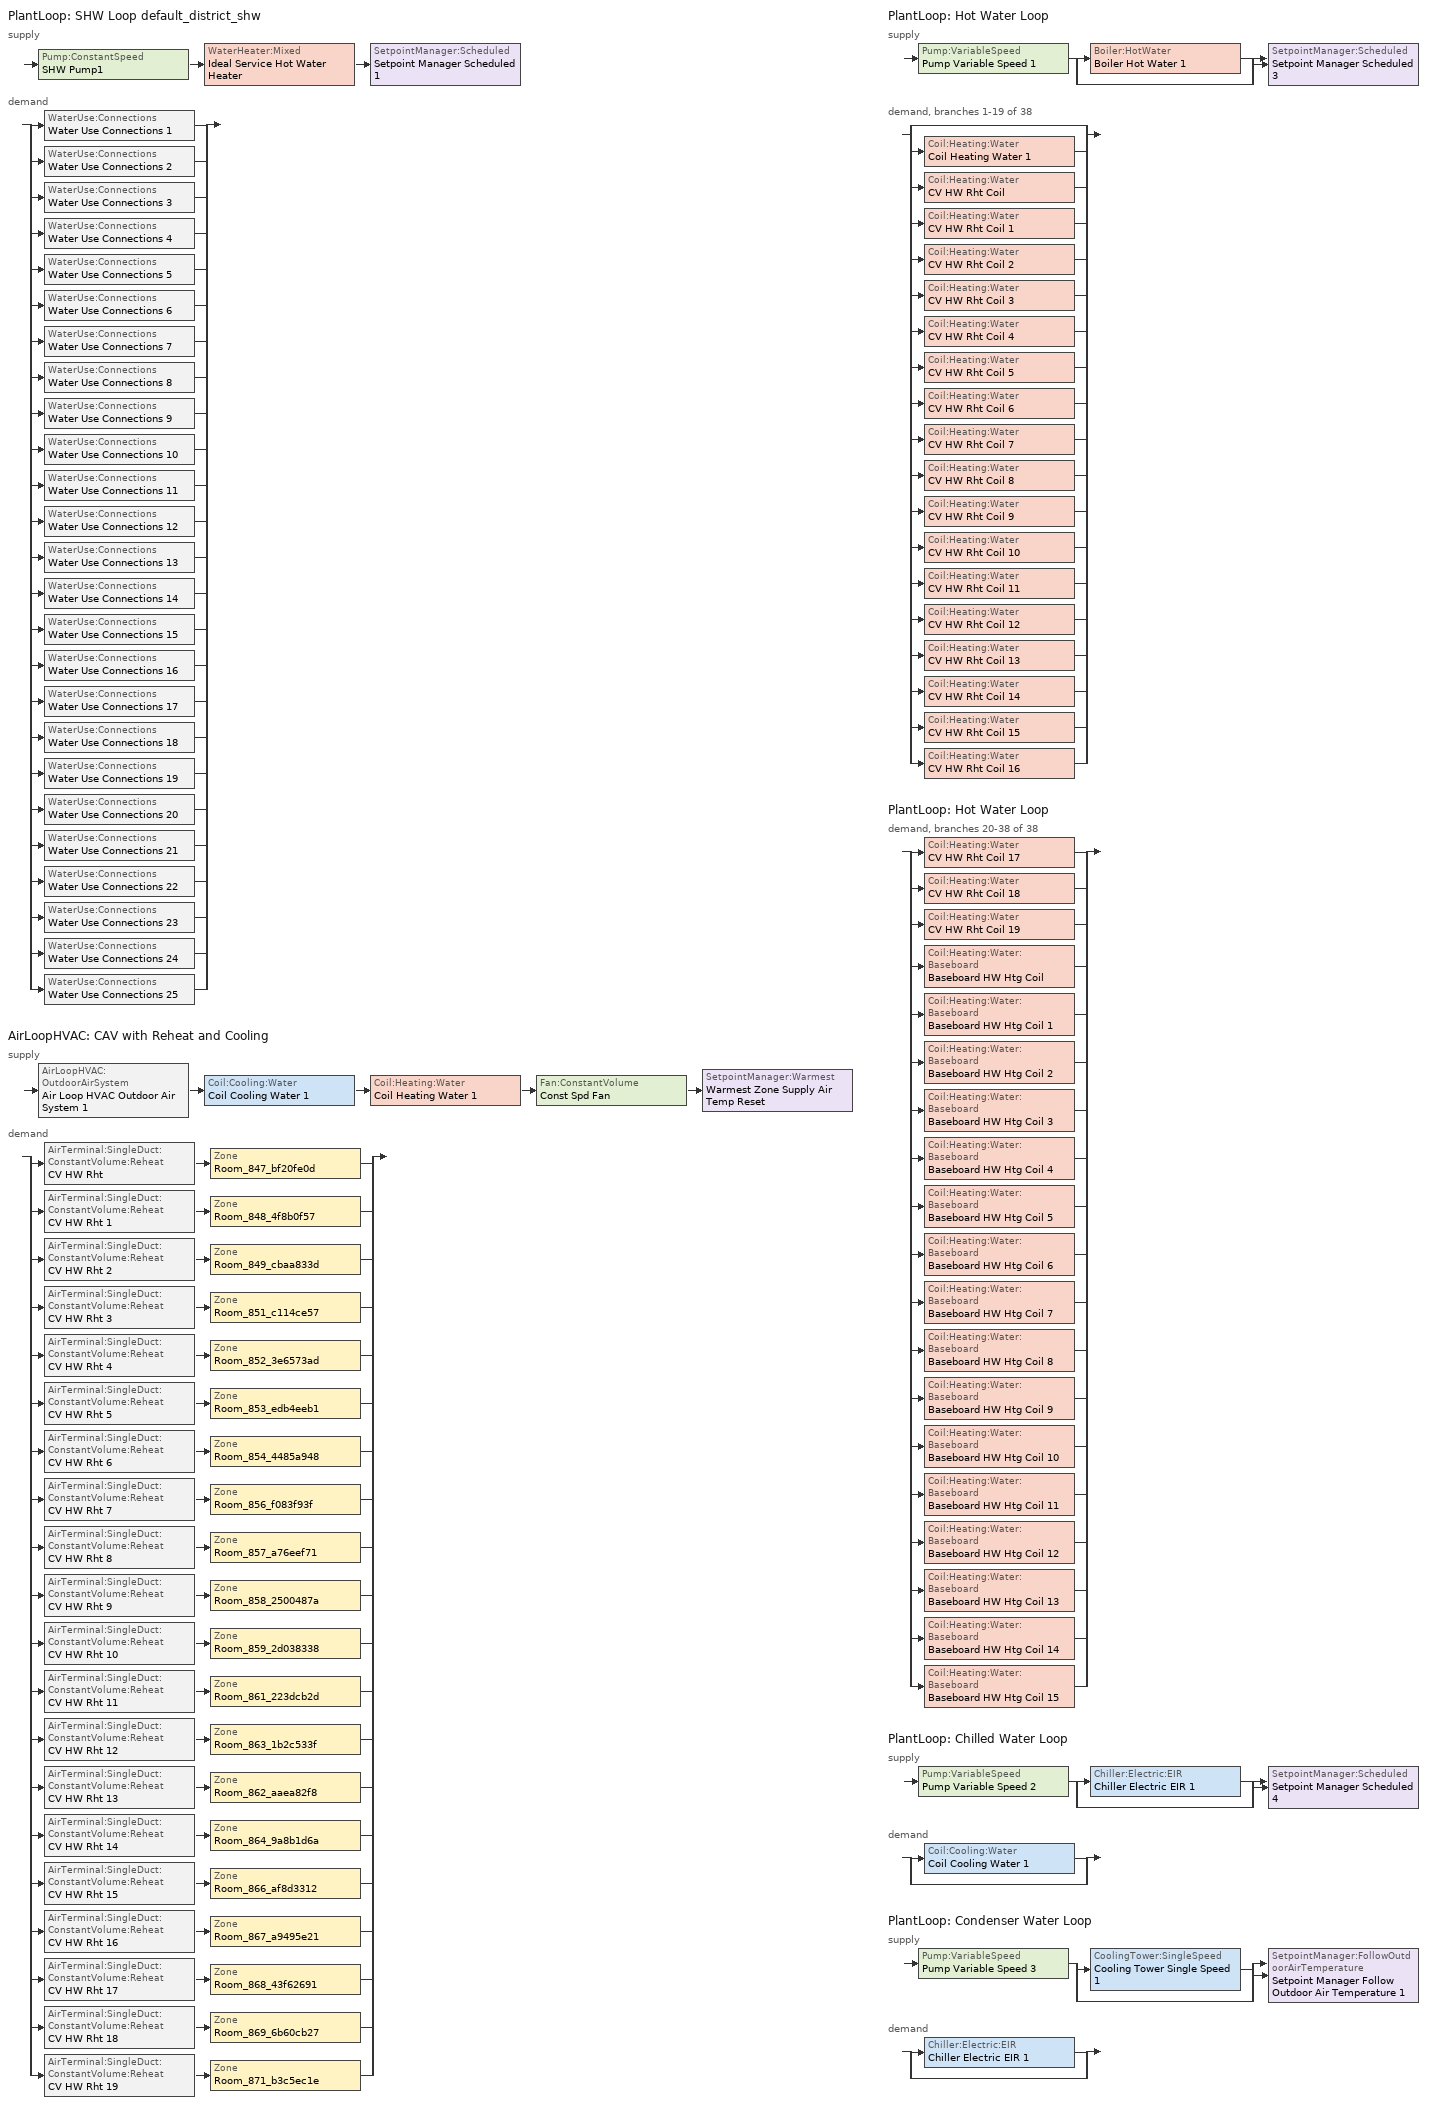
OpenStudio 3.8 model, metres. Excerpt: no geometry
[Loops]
PlantLoop 'SHW Loop default_district_shw'
 supply: Pump:ConstantSpeed 'SHW Pump1' > WaterHeater:Mixed 'Ideal Service Hot Water Heater' > SetpointManager:Scheduled 'Setpoint Manager Scheduled 1'
 demand: split
  | WaterUse:Connections 'Water Use Connections 1'
  | WaterUse:Connections 'Water Use Connections 2'
  | WaterUse:Connections 'Water Use Connections 3'
  | WaterUse:Connections 'Water Use Connections 4'
  | WaterUse:Connections 'Water Use Connections 5'
  | WaterUse:Connections 'Water Use Connections 6'
  | WaterUse:Connections 'Water Use Connections 7'
  | WaterUse:Connections 'Water Use Connections 8'
  | WaterUse:Connections 'Water Use Connections 9'
  | WaterUse:Connections 'Water Use Connections 10'
  | WaterUse:Connections 'Water Use Connections 11'
  | WaterUse:Connections 'Water Use Connections 12'
  | WaterUse:Connections 'Water Use Connections 13'
  | WaterUse:Connections 'Water Use Connections 14'
  | WaterUse:Connections 'Water Use Connections 15'
  | WaterUse:Connections 'Water Use Connections 16'
  | WaterUse:Connections 'Water Use Connections 17'
  | WaterUse:Connections 'Water Use Connections 18'
  | WaterUse:Connections 'Water Use Connections 19'
  | WaterUse:Connections 'Water Use Connections 20'
  | WaterUse:Connections 'Water Use Connections 21'
  | WaterUse:Connections 'Water Use Connections 22'
  | WaterUse:Connections 'Water Use Connections 23'
  | WaterUse:Connections 'Water Use Connections 24'
  | WaterUse:Connections 'Water Use Connections 25'
AirLoopHVAC 'CAV with Reheat and Cooling'
 supply: AirLoopHVAC:OutdoorAirSystem 'Air Loop HVAC Outdoor Air System 1' > Coil:Cooling:Water 'Coil Cooling Water 1' > Coil:Heating:Water 'Coil Heating Water 1' > Fan:ConstantVolume 'Const Spd Fan' > SetpointManager:Warmest 'Warmest Zone Supply Air Temp Reset'
 demand: split
  | AirTerminal:SingleDuct:ConstantVolume:Reheat 'CV HW Rht' > Zone 'Room_847_bf20fe0d'
  | AirTerminal:SingleDuct:ConstantVolume:Reheat 'CV HW Rht 1' > Zone 'Room_848_4f8b0f57'
  | AirTerminal:SingleDuct:ConstantVolume:Reheat 'CV HW Rht 2' > Zone 'Room_849_cbaa833d'
  | AirTerminal:SingleDuct:ConstantVolume:Reheat 'CV HW Rht 3' > Zone 'Room_851_c114ce57'
  | AirTerminal:SingleDuct:ConstantVolume:Reheat 'CV HW Rht 4' > Zone 'Room_852_3e6573ad'
  | AirTerminal:SingleDuct:ConstantVolume:Reheat 'CV HW Rht 5' > Zone 'Room_853_edb4eeb1'
  | AirTerminal:SingleDuct:ConstantVolume:Reheat 'CV HW Rht 6' > Zone 'Room_854_4485a948'
  | AirTerminal:SingleDuct:ConstantVolume:Reheat 'CV HW Rht 7' > Zone 'Room_856_f083f93f'
  | AirTerminal:SingleDuct:ConstantVolume:Reheat 'CV HW Rht 8' > Zone 'Room_857_a76eef71'
  | AirTerminal:SingleDuct:ConstantVolume:Reheat 'CV HW Rht 9' > Zone 'Room_858_2500487a'
  | AirTerminal:SingleDuct:ConstantVolume:Reheat 'CV HW Rht 10' > Zone 'Room_859_2d038338'
  | AirTerminal:SingleDuct:ConstantVolume:Reheat 'CV HW Rht 11' > Zone 'Room_861_223dcb2d'
  | AirTerminal:SingleDuct:ConstantVolume:Reheat 'CV HW Rht 12' > Zone 'Room_863_1b2c533f'
  | AirTerminal:SingleDuct:ConstantVolume:Reheat 'CV HW Rht 13' > Zone 'Room_862_aaea82f8'
  | AirTerminal:SingleDuct:ConstantVolume:Reheat 'CV HW Rht 14' > Zone 'Room_864_9a8b1d6a'
  | AirTerminal:SingleDuct:ConstantVolume:Reheat 'CV HW Rht 15' > Zone 'Room_866_af8d3312'
  | AirTerminal:SingleDuct:ConstantVolume:Reheat 'CV HW Rht 16' > Zone 'Room_867_a9495e21'
  | AirTerminal:SingleDuct:ConstantVolume:Reheat 'CV HW Rht 17' > Zone 'Room_868_43f62691'
  | AirTerminal:SingleDuct:ConstantVolume:Reheat 'CV HW Rht 18' > Zone 'Room_869_6b60cb27'
  | AirTerminal:SingleDuct:ConstantVolume:Reheat 'CV HW Rht 19' > Zone 'Room_871_b3c5ec1e'
PlantLoop 'Hot Water Loop'
 supply: Pump:VariableSpeed 'Pump Variable Speed 1' > split
  | Boiler:HotWater 'Boiler Hot Water 1'
  | bypass
  join > SetpointManager:Scheduled 'Setpoint Manager Scheduled 3'
 demand, branches 1-19 of 38: split
  | bypass
  | Coil:Heating:Water 'Coil Heating Water 1'
  | Coil:Heating:Water 'CV HW Rht Coil'
  | Coil:Heating:Water 'CV HW Rht Coil 1'
  | Coil:Heating:Water 'CV HW Rht Coil 2'
  | Coil:Heating:Water 'CV HW Rht Coil 3'
  | Coil:Heating:Water 'CV HW Rht Coil 4'
  | Coil:Heating:Water 'CV HW Rht Coil 5'
  | Coil:Heating:Water 'CV HW Rht Coil 6'
  | Coil:Heating:Water 'CV HW Rht Coil 7'
  | Coil:Heating:Water 'CV HW Rht Coil 8'
  | Coil:Heating:Water 'CV HW Rht Coil 9'
  | Coil:Heating:Water 'CV HW Rht Coil 10'
  | Coil:Heating:Water 'CV HW Rht Coil 11'
  | Coil:Heating:Water 'CV HW Rht Coil 12'
  | Coil:Heating:Water 'CV HW Rht Coil 13'
  | Coil:Heating:Water 'CV HW Rht Coil 14'
  | Coil:Heating:Water 'CV HW Rht Coil 15'
  | Coil:Heating:Water 'CV HW Rht Coil 16'
PlantLoop 'Hot Water Loop'
 demand, branches 20-38 of 38: split
  | Coil:Heating:Water 'CV HW Rht Coil 17'
  | Coil:Heating:Water 'CV HW Rht Coil 18'
  | Coil:Heating:Water 'CV HW Rht Coil 19'
  | Coil:Heating:Water:Baseboard 'Baseboard HW Htg Coil'
  | Coil:Heating:Water:Baseboard 'Baseboard HW Htg Coil 1'
  | Coil:Heating:Water:Baseboard 'Baseboard HW Htg Coil 2'
  | Coil:Heating:Water:Baseboard 'Baseboard HW Htg Coil 3'
  | Coil:Heating:Water:Baseboard 'Baseboard HW Htg Coil 4'
  | Coil:Heating:Water:Baseboard 'Baseboard HW Htg Coil 5'
  | Coil:Heating:Water:Baseboard 'Baseboard HW Htg Coil 6'
  | Coil:Heating:Water:Baseboard 'Baseboard HW Htg Coil 7'
  | Coil:Heating:Water:Baseboard 'Baseboard HW Htg Coil 8'
  | Coil:Heating:Water:Baseboard 'Baseboard HW Htg Coil 9'
  | Coil:Heating:Water:Baseboard 'Baseboard HW Htg Coil 10'
  | Coil:Heating:Water:Baseboard 'Baseboard HW Htg Coil 11'
  | Coil:Heating:Water:Baseboard 'Baseboard HW Htg Coil 12'
  | Coil:Heating:Water:Baseboard 'Baseboard HW Htg Coil 13'
  | Coil:Heating:Water:Baseboard 'Baseboard HW Htg Coil 14'
  | Coil:Heating:Water:Baseboard 'Baseboard HW Htg Coil 15'
PlantLoop 'Chilled Water Loop'
 supply: Pump:VariableSpeed 'Pump Variable Speed 2' > split
  | Chiller:Electric:EIR 'Chiller Electric EIR 1'
  | bypass
  join > SetpointManager:Scheduled 'Setpoint Manager Scheduled 4'
 demand: split
  | Coil:Cooling:Water 'Coil Cooling Water 1'
  | bypass
PlantLoop 'Condenser Water Loop'
 supply: Pump:VariableSpeed 'Pump Variable Speed 3' > split
  | CoolingTower:SingleSpeed 'Cooling Tower Single Speed 1'
  | bypass
  join > SetpointManager:FollowOutdoorAirTemperature 'Setpoint Manager Follow Outdoor Air Temperature 1'
 demand: split
  | Chiller:Electric:EIR 'Chiller Electric EIR 1'
  | bypass
[SizingPeriod:DesignDay] Barometric Pressure {Pa}=100893; Rain Indicator=No; Snow Indicator=No; Day of Month=21; Daylight Saving Time Indicator=No; Dry-Bulb Temperature Range Modifier Type=DefaultMultipliers
Name | Maximum Dry-Bulb Temperature {C} | Daily Dry-Bulb Temperature Range {deltaC} | Wind Speed {m/s} | Wind Direction {deg} | Sky Clearness | Month | Day Type | Humidity Condition Type | Wetbulb or DewPoint at Maximum Dry-Bulb {C} | Solar Model Indicator | ASHRAE Clear Sky Optical Depth for Beam Irradiance | ASHRAE Clear Sky Optical Depth for Diffuse Irradiance | Enthalpy at Maximum Dry-Bulb {J/kg}
Montreal Int'l Ann Htg Wind 99.6% Condns WS=>MCDB | -5.3 | 0 | 12.9 | 260 | 0 | 1 | WinterDesignDay | Wetbulb | -5.3 | ASHRAEClearSky
Montreal Int'l Ann Clg .4% Condns DB=>MWB | 30 | 9.3 | 4.9 | 220 |  | 7 | SummerDesignDay | Wetbulb | 22.1 | ASHRAETau | 0.465 | 1.966
Montreal Int'l Ann Clg .4% Condns WB=>MDB | 28.1 | 9.3 | 4.9 | 220 |  | 7 | SummerDesignDay | Wetbulb | 23.2 | ASHRAETau | 0.465 | 1.966
Montreal Int'l Ann Clg .4% Condns DP=>MDB | 26 | 9.3 | 4.9 | 220 |  | 7 | SummerDesignDay | Dewpoint | 21.6 | ASHRAETau | 0.465 | 1.966
Montreal Int'l Ann Clg .4% Condns Enth=>MDB | 28.1 | 9.3 | 4.9 | 220 |  | 7 | SummerDesignDay | Enthalpy | 23 | ASHRAETau | 0.465 | 1.966 | 69300
[Sizing:Zone] Zone Cooling Design Supply Air Temperature Input Method=SupplyAirTemperature; Zone Cooling Design Supply Air Temperature {C}=14; Zone Cooling Design Supply Air Temperature Difference {deltaC}=11.11; Zone Heating Design Supply Air Temperature Input Method=SupplyAirTemperature; Zone Heating Design Supply Air Temperature {C}=40; Zone Heating Design Supply Air Temperature Difference {deltaC}=11.11; Zone Cooling Design Supply Air Humidity Ratio {kg-H2O/kg-air}=0.0085; Zone Heating Design Supply Air Humidity Ratio {kg-H2O/kg-air}=0.008; Cooling Design Air Flow Method=DesignDay; Heating Design Air Flow Method=DesignDay; Account for Dedicated Outdoor Air System=No; Dedicated Outdoor Air System Control Strategy=NeutralSupplyAir; Dedicated Outdoor Air Low Setpoint Temperature for Design {C}=autosize; Dedicated Outdoor Air High Setpoint Temperature for Design {C}=autosize; Zone Load Sizing Method=Sensible Load Only No Latent Load; Zone Latent Cooling Design Supply Air Humidity Ratio Input Method=HumidityRatioDifference; Zone Cooling Design Supply Air Humidity Ratio Difference {kgWater/kgDryAir}=0.005; Zone Latent Heating Design Supply Air Humidity Ratio Input Method=HumidityRatioDifference; Zone Humidification Design Supply Air Humidity Ratio Difference {kgWater/kgDryAir}=0.005
Room_847_bf20fe0d; Room_848_4f8b0f57; Room_849_cbaa833d; Room_851_c114ce57; Room_852_3e6573ad; Room_853_edb4eeb1; Room_854_4485a948; Room_856_f083f93f; Room_857_a76eef71; Room_858_2500487a; Room_859_2d038338; Room_861_223dcb2d; Room_862_aaea82f8; Room_863_1b2c533f; Room_864_9a8b1d6a; Room_866_af8d3312; Room_867_a9495e21; Room_868_43f62691; Room_869_6b60cb27; Room_871_b3c5ec1e
[Zone equipment]
Room_847_bf20fe0d: HW Baseboard, CV HW Rht
Room_848_4f8b0f57: HW Baseboard 1, CV HW Rht 1
Room_849_cbaa833d: HW Baseboard 2, CV HW Rht 2
Room_851_c114ce57: HW Baseboard 3, CV HW Rht 3
Room_852_3e6573ad: HW Baseboard 4, CV HW Rht 4
Room_853_edb4eeb1: HW Baseboard 5, CV HW Rht 5
Room_854_4485a948: HW Baseboard 6, CV HW Rht 6
Room_856_f083f93f: HW Baseboard 7, CV HW Rht 7
Room_857_a76eef71: HW Baseboard 8, CV HW Rht 8
Room_858_2500487a: HW Baseboard 9, CV HW Rht 9
Room_859_2d038338: HW Baseboard 10, CV HW Rht 10
Room_861_223dcb2d: HW Baseboard 11, CV HW Rht 11
Room_862_aaea82f8: HW Baseboard 12, CV HW Rht 13
Room_863_1b2c533f: HW Baseboard 13, CV HW Rht 12
Room_864_9a8b1d6a: HW Baseboard 14, CV HW Rht 14
Room_866_af8d3312: HW Baseboard 15, CV HW Rht 15
Room_867_a9495e21: CV HW Rht 16
Room_868_43f62691: CV HW Rht 17
Room_869_6b60cb27: CV HW Rht 18
Room_871_b3c5ec1e: CV HW Rht 19
[WaterUse:Equipment:Definition] Target Temperature Schedule=60.0C Hot Water; Sensible Fraction Schedule=0.2 Hot Water Sensible Fraction; Latent Fraction Schedule=0.05 Hot Water Latent Fraction
Name | Peak Flow Rate {m3/s}
MediumOffice Building_Service Hot Water..Room_847_bf20fe0d; MediumOffice Building_Service Hot Water..Room_848_4f8b0f57; MediumOffice Building_Service Hot Water..Room_849_cbaa833d; MediumOffice Building_Service Hot Water..Room_851_c114ce57; MediumOffice Building_Service Hot Water..Room_857_a76eef71; MediumOffice Building_Service Hot Water..Room_858_2500487a; MediumOffice Building_Service Hot Water..Room_859_2d038338; MediumOffice Building_Service Hot Water..Room_861_223dcb2d | 2.30651e-06
MediumOffice Building_Service Hot Water..Room_852_3e6573ad; MediumOffice Building_Service Hot Water..Room_853_edb4eeb1; MediumOffice Building_Service Hot Water..Room_854_4485a948; MediumOffice Building_Service Hot Water..Room_856_f083f93f | 4.51062e-06
MediumOffice Building_Service Hot Water..Room_862_aaea82f8; MediumOffice Building_Service Hot Water..Room_863_1b2c533f; MediumOffice Building_Service Hot Water..Room_864_9a8b1d6a; MediumOffice Building_Service Hot Water..Room_866_af8d3312 | 4.51063e-06
MediumOffice Building_Service Hot Water..Room_867_a9495e21; MediumOffice Building_Service Hot Water..Room_868_43f62691; MediumOffice Building_Service Hot Water..Room_869_6b60cb27; MediumOffice Building_Service Hot Water..Room_871_b3c5ec1e | 1.2427e-05
[WaterUse:Connections] Hot Water Supply Temperature Schedule=60.0C Hot Water; Drain Water Heat Exchanger Type=None; Drain Water Heat Exchanger Destination=Plant
Name | Water Use Equipment Name 1
Water Use Connections 1 | MediumOffice Building_Service Hot Water..Room_847_bf20fe0d
Water Use Connections 2 | MediumOffice Building_Service Hot Water..Room_848_4f8b0f57
Water Use Connections 3 | MediumOffice Building_Service Hot Water..Room_849_cbaa833d
Water Use Connections 4; Water Use Connections 9; Water Use Connections 14; Water Use Connections 19; Water Use Connections 24
Water Use Connections 5 | MediumOffice Building_Service Hot Water..Room_851_c114ce57
Water Use Connections 6 | MediumOffice Building_Service Hot Water..Room_852_3e6573ad
Water Use Connections 7 | MediumOffice Building_Service Hot Water..Room_853_edb4eeb1
Water Use Connections 8 | MediumOffice Building_Service Hot Water..Room_854_4485a948
Water Use Connections 10 | MediumOffice Building_Service Hot Water..Room_856_f083f93f
Water Use Connections 11 | MediumOffice Building_Service Hot Water..Room_857_a76eef71
Water Use Connections 12 | MediumOffice Building_Service Hot Water..Room_858_2500487a
Water Use Connections 13 | MediumOffice Building_Service Hot Water..Room_859_2d038338
Water Use Connections 15 | MediumOffice Building_Service Hot Water..Room_861_223dcb2d
Water Use Connections 16 | MediumOffice Building_Service Hot Water..Room_862_aaea82f8
Water Use Connections 17 | MediumOffice Building_Service Hot Water..Room_863_1b2c533f
Water Use Connections 18 | MediumOffice Building_Service Hot Water..Room_864_9a8b1d6a
Water Use Connections 20 | MediumOffice Building_Service Hot Water..Room_866_af8d3312
Water Use Connections 21 | MediumOffice Building_Service Hot Water..Room_867_a9495e21
Water Use Connections 22 | MediumOffice Building_Service Hot Water..Room_868_43f62691
Water Use Connections 23 | MediumOffice Building_Service Hot Water..Room_869_6b60cb27
Water Use Connections 25 | MediumOffice Building_Service Hot Water..Room_871_b3c5ec1e
[PlantLoop] Glycol Concentration=0; Plant Loop Volume {m3}=Autocalculate; Load Distribution Scheme=Optimal
SHW Loop default_district_shw: Maximum Loop Temperature {C}=60; Minimum Loop Temperature {C}=10
Hot Water Loop: Fluid Type=Water
Chilled Water Loop; Condenser Water Loop: 
[Sizing:Plant] Sizing Option=NonCoincident; Zone Timesteps in Averaging Window=1; Coincident Sizing Factor Mode=None
Name | Loop Type | Design Loop Exit Temperature {C} | Loop Design Temperature Difference {deltaC}
SHW Loop default_district_shw | Heating | 60 | 5
Hot Water Loop | Heating | 82 | 11
Chilled Water Loop | Cooling | 7.22 | 6.67
Condenser Water Loop | Condenser | 29.4 | 5.6
[SetpointManager:Scheduled] Control Variable=Temperature
Name | Schedule
Setpoint Manager Scheduled 1 | 60C Hot Water
Setpoint Manager Scheduled 3 | Hot_Water_Temperature
Setpoint Manager Scheduled 4 | Chilled_Water_Temperature
[Pump:ConstantSpeed]
SHW Pump1: Rated Flow Rate {m3/s}=autosize; Rated Pump Head {Pa}=29891; Rated Power Consumption {W}=autosize; Motor Efficiency=0.9; Fraction of Motor Inefficiencies to Fluid Stream=0; Pump Control Type=Intermittent; Design Power Sizing Method=PowerPerFlowPerPressure; Design Electric Power per Unit Flow Rate {W/(m3/s)}=348701.1; Design Shaft Power per Unit Flow Rate per Unit Head {W-s/m3-Pa}=1.28205
[WaterHeater:Mixed]
Ideal Service Hot Water Heater: Tank Volume {m3}=0; Setpoint Temperature Schedule=Schedule Ruleset 2; Deadband Temperature Difference {deltaC}=2; Maximum Temperature Limit {C}=82.22; Heater Control Type=Modulate; Heater Maximum Capacity {W}=1000000; Heater Fuel Type=DistrictHeatingWater; Heater Thermal Efficiency=1; Off Cycle Parasitic Fuel Consumption Rate {W}=20; Off Cycle Parasitic Fuel Type=DistrictHeatingWater; Off Cycle Parasitic Heat Fraction to Tank=0.8; On Cycle Parasitic Fuel Type=DistrictHeatingWater; Ambient Temperature Indicator=Schedule; Ambient Temperature Schedule=22C Ambient Condition; Off Cycle Loss Coefficient to Ambient Temperature {W/K}=0; On Cycle Loss Coefficient to Ambient Temperature {W/K}=0; Use Side Effectiveness=1; Source Side Effectiveness=1; Use Side Design Flow Rate {m3/s}=autosize; Source Side Design Flow Rate {m3/s}=autosize; Indirect Water Heating Recovery Time {hr}=1.5; Source Side Flow Control Mode=IndirectHeatPrimarySetpoint
[WaterHeater:Sizing]
Ideal Service Hot Water Heater: Design Mode=PeakDraw; Time Storage Can Meet Peak Draw {hr}=0.538503; Time for Tank Recovery {hr}=0; Nominal Tank Volume for Autosizing Plant Connections {m3}=1
[AirLoopHVAC]
CAV with Reheat and Cooling: Availability Schedule=Always On Discrete; Design Supply Air Flow Rate {m3/s}=autosize; Design Return Air Flow Fraction of Supply Air Flow=1
[Sizing:System]
CAV with Reheat and Cooling: Central Heating Maximum System Air Flow Ratio=0.3; Preheat Design Temperature {C}=7; Preheat Design Humidity Ratio {kg-H2O/kg-Air}=0.008; Precool Design Temperature {C}=12.8; Precool Design Humidity Ratio {kg-H2O/kg-Air}=0.008; Central Cooling Design Supply Air Temperature {C}=12.8; Central Heating Design Supply Air Temperature {C}=12.8; 100% Outdoor Air in Cooling=Yes; 100% Outdoor Air in Heating=Yes; Central Cooling Design Supply Air Humidity Ratio {kg-H2O/kg-Air}=0.0085; Zone Maximum Outdoor Air Fraction=1; Cooling Supply Air Flow Rate Per Floor Area {m3/s-m2}=0.00996765; Cooling Fraction of Autosized Cooling Supply Air Flow Rate=1; Cooling Supply Air Flow Rate Per Unit Cooling Capacity {m3/s-W}=3.94755e-05; Heating Supply Air Flow Rate Per Floor Area {m3/s-m2}=0.00996765; Heating Fraction of Autosized Heating Supply Air Flow Rate=1; Heating Fraction of Autosized Cooling Supply Air Flow Rate=1; Heating Supply Air Flow Rate Per Unit Heating Capacity {m3/s-W}=3.15882e-05; Cooling Design Capacity Method=CoolingDesignCapacity; Cooling Design Capacity {W}=autosize; Cooling Design Capacity Per Floor Area {W/m2}=234.7; Fraction of Autosized Cooling Design Capacity=1; Heating Design Capacity Method=HeatingDesignCapacity; Heating Design Capacity {W}=autosize; Heating Design Capacity Per Floor Area {W/m2}=157; Fraction of Autosized Heating Design Capacity=1; Central Cooling Capacity Control Method=OnOff; Occupant Diversity=autosize
[Coil:Heating:Water]
Name | Availability Schedule
Coil Heating Water 1 | Always On Discrete
CV HW Rht Coil; CV HW Rht Coil 1; CV HW Rht Coil 2; CV HW Rht Coil 3; CV HW Rht Coil 4; CV HW Rht Coil 5; CV HW Rht Coil 6; CV HW Rht Coil 7; CV HW Rht Coil 8; CV HW Rht Coil 9; CV HW Rht Coil 10; CV HW Rht Coil 11; CV HW Rht Coil 12; CV HW Rht Coil 13; CV HW Rht Coil 14; CV HW Rht Coil 15; CV HW Rht Coil 16; CV HW Rht Coil 17; CV HW Rht Coil 18; CV HW Rht Coil 19 | Always On Discrete hvac_library
[Coil:Cooling:Water]
Coil Cooling Water 1: Availability Schedule=Always On Discrete
[Controller:OutdoorAir]
Controller Outdoor Air 1: Minimum Outdoor Air Flow Rate {m3/s}=0; Maximum Outdoor Air Flow Rate {m3/s}=Autosize; Economizer Control Type=NoEconomizer; Economizer Control Action Type=ModulateFlow; Economizer Maximum Limit Dry-Bulb Temperature {C}=28; Economizer Maximum Limit Enthalpy {J/kg}=64000; Economizer Minimum Limit Dry-Bulb Temperature {C}=-100; Lockout Type=NoLockout; Minimum Limit Type=FixedMinimum; Controller Mechanical Ventilation=Controller Mechanical Ventilation 1; High Humidity Control=No; Heat Recovery Bypass Control Type=BypassWhenWithinEconomizerLimits; Economizer Operation Staging=InterlockedWithMechanicalCooling
[Controller:MechanicalVentilation]
Controller Mechanical Ventilation 1: Availability Schedule=Always On Discrete
[AirLoopHVAC:OutdoorAirSystem]
Air Loop HVAC Outdoor Air System 1: Controller=Controller Outdoor Air 1
[Pump:VariableSpeed] Pump Control Type=Intermittent; Skin Loss Radiative Fraction=0.5; Design Power Sizing Method=PowerPerFlowPerPressure; Design Electric Power per Unit Flow Rate {W/(m3/s)}=348701.1; Design Shaft Power per Unit Flow Rate per Unit Head {W-s/m3-Pa}=1.28205; Design Minimum Flow Rate Fraction=0
Pump Variable Speed 1; Pump Variable Speed 2; Pump Variable Speed 3
[Boiler:HotWater]
Boiler Hot Water 1: Efficiency Curve Temperature Evaluation Variable=LeavingBoiler; Normalized Boiler Efficiency Curve=Boiler Efficiency; Water Outlet Upper Temperature Limit {C}=99; Boiler Flow Mode=ConstantFlow; On Cycle Parasitic Electric Load {W}=0; Off Cycle Parasitic Fuel Load {W}=0; Sizing Factor=1
[Controller:WaterCoil]
Name | Water Coil | Action
Controller Water Coil 1 | Coil Heating Water 1 | Normal
Controller Water Coil 2 | Coil Cooling Water 1 | Reverse
[Chiller:Electric:EIR]
Chiller Electric EIR 1: Reference Capacity {W}=Autosize; Reference COP {W/W}=5.5; Reference Chilled Water Flow Rate {m3/s}=Autosize; Cooling Capacity Function of Temperature Curve=Curve Biquadratic 1; Electric Input to Cooling Output Ratio Function of Temperature Curve=Curve Biquadratic 2; Electric Input to Cooling Output Ratio Function of Part Load Ratio Curve=Curve Quadratic 1; Condenser Type=WaterCooled; Design Heat Recovery Water Flow Rate {m3/s}=Autosize; Sizing Factor=1; Basin Heater Capacity {W/K}=0; Basin Heater Setpoint Temperature {C}=10; Condenser Heat Recovery Relative Capacity Fraction=1
[CoolingTower:SingleSpeed]
Cooling Tower Single Speed 1: Design Water Flow Rate {m3/s}=autosize; Design Air Flow Rate {m3/s}=autosize; Fan Power at Design Air Flow Rate {W}=autosize; U-Factor Times Area Value at Design Air Flow Rate {W/K}=autosize; Air Flow Rate in Free Convection Regime {m3/s}=autosize; U-Factor Times Area Value at Free Convection Air Flow Rate {W/K}=autosize; Performance Input Method=UFactorTimesAreaAndDesignWaterFlowRate; Free Convection Capacity {W}=0; Basin Heater Capacity {W/K}=0; Basin Heater Setpoint Temperature {C}=2; Evaporation Loss Mode=LossFactor; Evaporation Loss Factor {percent/K}=0.2; Drift Loss Percent {percent}=0.008; Blowdown Calculation Mode=ConcentrationRatio; Blowdown Concentration Ratio=3; Capacity Control=FanCycling; Number of Cells=1; Cell Control=MinimalCell; Cell Minimum  Water Flow Rate Fraction=0.33; Cell Maximum Water Flow Rate Fraction=2.5; Sizing Factor=1; Free Convection Air Flow Rate Sizing Factor=0.1; Free Convection U-Factor Times Area Value Sizing Factor=0.1; Heat Rejection Capacity and Nominal Capacity Sizing Ratio=1.25; Free Convection Nominal Capacity Sizing Factor=0.1; Design Inlet Air Dry-Bulb Temperature {C}=35; Design Inlet Air Wet-Bulb Temperature {C}=25.6; Design Approach Temperature {deltaC}=autosize; Design Range Temperature {deltaC}=autosize
[SetpointManager:FollowOutdoorAirTemperature]
Setpoint Manager Follow Outdoor Air Temperature 1: Control Variable=Temperature; Reference Temperature Type=OutdoorAirWetBulb; Offset Temperature Difference {deltaC}=1.5; Maximum Setpoint Temperature {C}=80; Minimum Setpoint Temperature {C}=6
[Fan:ConstantVolume]
Const Spd Fan: Availability Schedule=Always On Discrete hvac_library; Maximum Flow Rate {m3/s}=AutoSize
[ZoneHVAC:Baseboard:Convective:Water] Availability Schedule=Always On Discrete hvac_library
Name | Heating Coil
HW Baseboard | Baseboard HW Htg Coil
HW Baseboard 1 | Baseboard HW Htg Coil 1
HW Baseboard 2 | Baseboard HW Htg Coil 2
HW Baseboard 3 | Baseboard HW Htg Coil 3
HW Baseboard 4 | Baseboard HW Htg Coil 4
HW Baseboard 5 | Baseboard HW Htg Coil 5
HW Baseboard 6 | Baseboard HW Htg Coil 6
HW Baseboard 7 | Baseboard HW Htg Coil 7
HW Baseboard 8 | Baseboard HW Htg Coil 8
HW Baseboard 9 | Baseboard HW Htg Coil 9
HW Baseboard 10 | Baseboard HW Htg Coil 10
HW Baseboard 11 | Baseboard HW Htg Coil 11
HW Baseboard 12 | Baseboard HW Htg Coil 12
HW Baseboard 13 | Baseboard HW Htg Coil 13
HW Baseboard 14 | Baseboard HW Htg Coil 14
HW Baseboard 15 | Baseboard HW Htg Coil 15
[Coil:Heating:Water:Baseboard] Heating Design Capacity Method=HeatingDesignCapacity; Heating Design Capacity {W}=Autosize; Heating Design Capacity Per Floor Area {W/m2}=0; Fraction of Autosized Heating Design Capacity=0.8; U-Factor Times Area Value {W/K}=autosize; Maximum Water Flow Rate {m3/s}=autosize; Convergence Tolerance=0.001
Baseboard HW Htg Coil; Baseboard HW Htg Coil 1; Baseboard HW Htg Coil 2; Baseboard HW Htg Coil 3; Baseboard HW Htg Coil 4; Baseboard HW Htg Coil 5; Baseboard HW Htg Coil 6; Baseboard HW Htg Coil 7; Baseboard HW Htg Coil 8; Baseboard HW Htg Coil 9; Baseboard HW Htg Coil 10; Baseboard HW Htg Coil 11; Baseboard HW Htg Coil 12; Baseboard HW Htg Coil 13; Baseboard HW Htg Coil 14; Baseboard HW Htg Coil 15
[AirTerminal:SingleDuct:ConstantVolume:Reheat] Availability Schedule=Always On Discrete hvac_library; Maximum Air Flow Rate {m3/s}=autosize; Maximum Hot Water or Steam Flow Rate {m3/s}=autosize; Minimum Hot Water or Steam Flow Rate {m3/s}=0; Convergence Tolerance=0.001; Maximum Reheat Air Temperature {C}=35
Name | Reheat Coil
CV HW Rht | CV HW Rht Coil
CV HW Rht 1 | CV HW Rht Coil 1
CV HW Rht 2 | CV HW Rht Coil 2
CV HW Rht 3 | CV HW Rht Coil 3
CV HW Rht 4 | CV HW Rht Coil 4
CV HW Rht 5 | CV HW Rht Coil 5
CV HW Rht 6 | CV HW Rht Coil 6
CV HW Rht 7 | CV HW Rht Coil 7
CV HW Rht 8 | CV HW Rht Coil 8
CV HW Rht 9 | CV HW Rht Coil 9
CV HW Rht 10 | CV HW Rht Coil 10
CV HW Rht 11 | CV HW Rht Coil 11
CV HW Rht 12 | CV HW Rht Coil 12
CV HW Rht 13 | CV HW Rht Coil 13
CV HW Rht 14 | CV HW Rht Coil 14
CV HW Rht 15 | CV HW Rht Coil 15
CV HW Rht 16 | CV HW Rht Coil 16
CV HW Rht 17 | CV HW Rht Coil 17
CV HW Rht 18 | CV HW Rht Coil 18
CV HW Rht 19 | CV HW Rht Coil 19
[SetpointManager:Warmest]
Warmest Zone Supply Air Temp Reset: Control Variable=Temperature; Minimum Setpoint Temperature {C}=15; Maximum Setpoint Temperature {C}=26; Strategy=MaximumTemperature
[Schedule:Ruleset]
Name | Default Day Schedule | Summer Design Day Schedule | Winter Design Day Schedule
60.0C Hot Water | Schedule Day 15
0.2 Hot Water Sensible Fraction | Schedule Day 16
0.05 Hot Water Latent Fraction | Schedule Day 17
60C Hot Water | Schedule Day 18
Schedule Ruleset 2 | Schedule Day 20
22C Ambient Condition | Schedule Day 21
Hot_Water_Temperature | Hot_Water_Temperature_Default | Hot_Water_Temperature_Summer_Design_Day | Hot_Water_Temperature_Winter_Design_Day
Chilled_Water_Temperature | Chilled_Water_Temperature_Default | Chilled_Water_Temperature_Summer_Design_Day | Chilled_Water_Temperature_Winter_Design_Day
[Schedule:Day]
Schedule Day 15; Schedule Day 18; Schedule Day 20: No, 24, 0, 60
Schedule Day 16: No, 24, 0, 0.2
Schedule Day 17: No, 24, 0, 0.05
Schedule Day 21: No, 24, 0, 22
Hot_Water_Temperature_Default; Hot_Water_Temperature_Summer_Design_Day; Hot_Water_Temperature_Winter_Design_Day: 24, 0, 67
Chilled_Water_Temperature_Default; Chilled_Water_Temperature_Summer_Design_Day; Chilled_Water_Temperature_Winter_Design_Day: 24, 0, 6.7
[Schedule:Constant] Value=1
Always On Discrete; Always On Discrete hvac_library
[Curve:Biquadratic]
Name | Coefficient1 Constant | Coefficient2 x | Coefficient3 x**2 | Coefficient4 y | Coefficient5 y**2 | Coefficient6 x*y | Minimum Value of x | Maximum Value of x | Minimum Value of y | Maximum Value of y | Input Unit Type for X | Input Unit Type for Y | Output Unit Type
Boiler Efficiency | 1 | 0 | 0 | 0 | 0 | 0 | 0 | 1 | 0 | 1 | Dimensionless | Dimensionless | Dimensionless
Curve Biquadratic 1 | 0.258 | 0.0389 | -0.000217 | 0.0469 | -0.000943 | -0.000343 | 5 | 10 | 24 | 35
Curve Biquadratic 2 | 0.934 | -0.0582 | 0.0045 | 0.00243 | 0.000486 | -0.00122 | 5 | 10 | 24 | 35
[Curve:Quadratic]
Curve Quadratic 1: Coefficient1 Constant=0.222903; Coefficient2 x=0.313387; Coefficient3 x**2=0.46371; Minimum Value of x=0; Maximum Value of x=1
